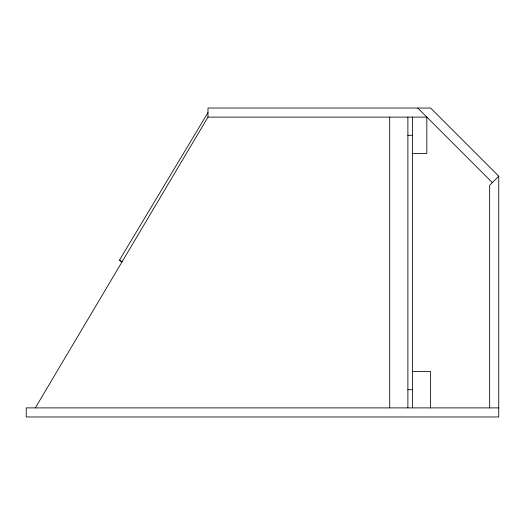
<?xml version="1.0" encoding="UTF-8"?>
<svg xmlns="http://www.w3.org/2000/svg" width="525" height="525" viewBox="0 0 525 525"><rect width="100%" height="100%" fill="white"/><g stroke="black" fill="none" stroke-linecap="round" stroke-linejoin="round"><path stroke-width="0.79" d="M35.339 407.886L207.979 117.114L207.979 108.032L430.598 108.032L498.75 176.183L498.75 416.968L26.25 416.968L26.25 407.886L498.75 407.886M119.385 260.229L122.062 261.817L119.385 260.229L207.979 112.573M498.75 176.183L489.661 185.266L489.661 407.886M207.979 117.114L426.838 117.114L426.838 153.464L412.427 153.464M407.886 135.286L412.427 135.286M412.427 371.536L430.598 371.536L430.598 407.886M407.886 389.714L412.427 389.714M417.749 108.032L492.325 182.608M412.427 117.114L412.427 407.886M407.886 117.114L407.886 407.886M389.714 117.114L389.714 407.886"/></g></svg>
